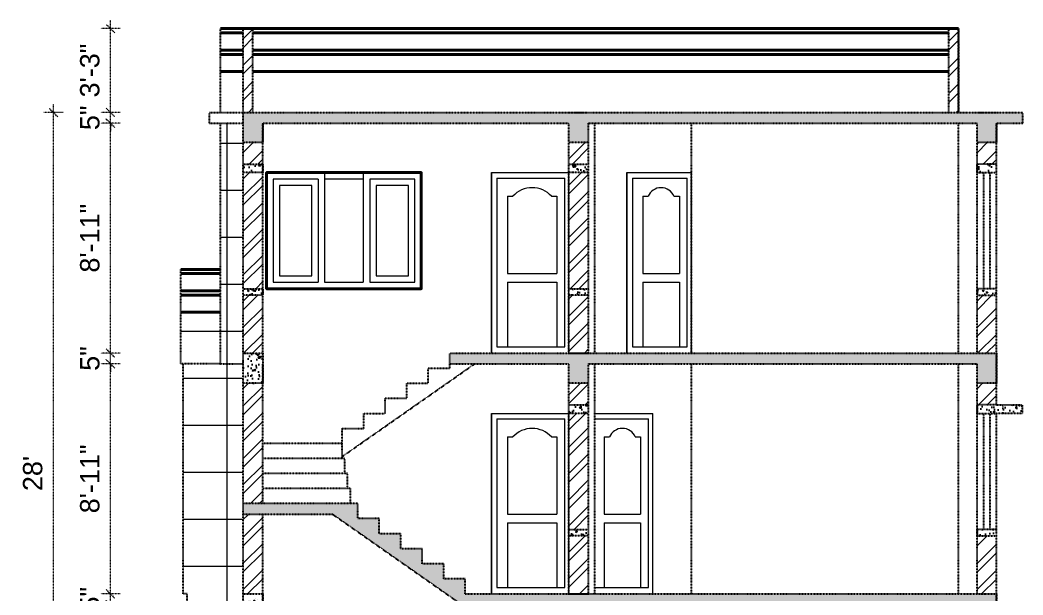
# Model space of a CAD drawing. Header units: inches. Extents: x -111 to 45239, y -6849 to 1261.
# Drawn here: x 20261.3 to 20728, y -3095.5 to -2828 of the extents above; entities that cross this region are included whole.
import ezdxf

# ---------------------------------------------------------------- set-up
doc = ezdxf.new("R2010")
doc.units = ezdxf.units.IN
doc.header["$LTSCALE"] = 0.5
doc.header["$MEASUREMENT"] = 0
doc.header["$PDMODE"] = 66
doc.linetypes.add('DASH', pattern=[0.35, 0.25, -0.1])
doc.layers.add('A-Wall', color=7, linetype='Continuous')
for name, color, linetype, lineweight in [('A_Title Text', 105, 'Continuous', 60), ('Dimention', 5, 'Continuous', 20), ('Elevation 2', 31, 'Continuous', 40), ('Hatch wall', 9, 'Continuous', 13), ('Toilet', 7, 'Continuous', 25), ('wall', 20, 'Continuous', 40), ('window', 6, 'Continuous', 13)]:
    doc.layers.add(name, color=color, linetype=linetype, lineweight=lineweight)
doc.styles.add('arial', font='arial.ttf')
doc.dimstyles.new('Sudeep', dxfattribs={"dimtxt": 6, "dimasz": 4, "dimexe": 4.5, "dimexo": 4.5, "dimgap": 5, "dimtad": 1, "dimdec": 0, "dimlunit": 4, "dimtxsty": 'arial', "dimblk": 'OBLIQUE', "dimcen": 250, "dimdle": 4, "dimclrd": 86, "dimclre": 5, "dimclrt": 1, "dimadec": 0, "dimazin": 0, "dimtfac": 1, "dimtdec": 0, "dimtix": 1, "dimtmove": 1, "dimatfit": 3, "dimldrblk": 'OBLIQUE', "dimfxl": 4.5, "dimfxlon": 1, "dimfrac": 2, "dimlwd": 15, "dimlwe": 13, "dimarcsym": 0})
pattern_1 = [(90, (-2195.533, -6100.855), (-21.875, 0), []), (180, (-2195.533, -6100.855), (-2e-15, -21.875), [])]
pattern_2 = [(50, (-2195.533, -6100.8547), (7.1726018, -0.6275213), [0.75, -8.25]), (355, (-2195.533, -6100.855), (-1.3875133, 7.5219213), [0.6, -6.6]), (100.451444, (-2194.935, -6100.907), (5.7850885, 6.8944), [0.637402, -7.0114211]), (46.1842, (-2195.533, -6098.855), (10.6724133, -1.6551928), [1.125, -12.375]), (96.635635, (-2194.643, -6098.993), (9.3466195, 9.741186), [0.9561034, -10.5171376]), (351.184164, (-2195.533, -6098.855), (9.3466195, 9.741186), [0.9, -9.9]), (21, (-2194.533, -6099.3547), (5.9690705, -4.0261889), [0.75, -8.25]), (326, (-2194.533, -6099.355), (2.4331533, 7.2515005), [0.6, -6.6]), (71.451445, (-2194.0354, -6099.69), (8.4022238, 3.2253115), [0.637402, -7.0114211]), (37.5, (-2195.5328, -6100.8547), (0.12159855, 3.32893854), [0, -6.52, 0, -6.7, 0, -6.625]), (7.5, (-2195.533, -6100.8547), (2.6306954, 3.9441171), [0, -3.82, 0, -6.37, 0, -2.525]), (327.5, (-2197.7628, -6100.8547), (5.33822436, -0.22554872), [0, -2.5, 0, -7.8, 0, -10.35]), (317.5, (-2198.763, -6100.8547), (5.8318617, 1.0010498), [0, -3.25, 0, -5.18, 0, -7.35])]
pattern_3 = [(45, (-2195.533, -6100.855), (-6.098796, 6.098796), []), (45, (-2191.467, -6100.855), (-6.098796, 6.098796), [])]

# ---------------------------------------------------------------- blocks, each defined once
blk = doc.blocks.new('_Oblique')
at = {"color": 0, "linetype": 'ByBlock', "lineweight": -2}
blk.add_line((-0.5, -0.5), (0.5, 0.5), dxfattribs=at)
blk = doc.blocks.new('*D1014')
at = {"layer": 'A_Title Text', "color": 86, "linetype": 'DASH', "lineweight": 15, "ltscale": 0.1, "transparency": 16777216}
for p, q in [((20303.37, -3094.95), (20303.37, -3090.95)), ((20303.37, -3099.95), (20303.37, -3094.95)), ((20303.37, -3099.95), (20303.37, -3103.95))]:
    blk.add_line(p, q, dxfattribs=at)
at = {"layer": 'A_Title Text', "color": 5, "linetype": 'DASH', "lineweight": 13, "ltscale": 0.1, "transparency": 16777216}
for p, q in [((20307.87, -3094.95), (20298.87, -3094.95)), ((20307.87, -3099.95), (20298.87, -3099.95))]:
    blk.add_line(p, q, dxfattribs=at)
at = {"layer": 'Defpoints', "color": 0, "linetype": 'DASH', "ltscale": 0.1, "transparency": 16777216}
for p in [(20303.37, -3094.95), (20468.42, -3094.95), (20466.84, -3099.95)]:
    blk.add_point(p, dxfattribs=at)
at = {"layer": 'A_Title Text', "color": 86, "linetype": 'DASH', "lineweight": 15, "ltscale": 0.1, "transparency": 16777216, "xscale": 4, "yscale": 4, "zscale": 4}
for p, rotation in [((20303.37, -3094.95), 270), ((20303.37, -3099.95), 90)]:
    blk.add_blockref('_Oblique', p, dxfattribs=dict(at, rotation=rotation))
at = {"layer": 'A_Title Text', "color": 1, "linetype": 'DASH', "ltscale": 0.1, "transparency": 16777216, "insert": (20293.8, -3097.45), "char_height": 9, "attachment_point": 5, "rotation": 90, "style": 'arial'}
blk.add_mtext('5"', dxfattribs=at)
blk = doc.blocks.new('*D1015')
at = {"layer": 'A_Title Text', "color": 86, "linetype": 'DASH', "lineweight": 15, "ltscale": 0.1, "transparency": 16777216}
blk.add_line((20303.37, -3098.95), (20303.37, -2983.95), dxfattribs=at)
at = {"layer": 'A_Title Text', "color": 5, "linetype": 'DASH', "lineweight": 13, "ltscale": 0.1, "transparency": 16777216}
for p, q in [((20307.87, -2987.95), (20298.87, -2987.95)), ((20307.87, -3094.95), (20298.87, -3094.95))]:
    blk.add_line(p, q, dxfattribs=at)
at = {"layer": 'Defpoints', "color": 0, "linetype": 'DASH', "ltscale": 0.1, "transparency": 16777216}
for p in [(20303.37, -2987.95), (20461.21, -2987.95), (20468.42, -3094.95)]:
    blk.add_point(p, dxfattribs=at)
at = {"layer": 'A_Title Text', "color": 86, "linetype": 'DASH', "lineweight": 15, "ltscale": 0.1, "transparency": 16777216, "xscale": 4, "yscale": 4, "zscale": 4}
for p, rotation in [((20303.37, -2987.95), 90), ((20303.37, -3094.95), 270)]:
    blk.add_blockref('_Oblique', p, dxfattribs=dict(at, rotation=rotation))
at = {"layer": 'A_Title Text', "color": 1, "linetype": 'DASH', "ltscale": 0.1, "transparency": 16777216, "insert": (20293.78, -3041.45), "char_height": 9, "attachment_point": 5, "rotation": 90, "style": 'arial'}
blk.add_mtext('8\'-11"', dxfattribs=at)
blk = doc.blocks.new('*D1016')
at = {"layer": 'A_Title Text', "color": 86, "linetype": 'DASH', "lineweight": 15, "ltscale": 0.1, "transparency": 16777216}
for p, q in [((20303.37, -2982.95), (20303.37, -2978.95)), ((20303.37, -2987.95), (20303.37, -2982.95)), ((20303.37, -2987.95), (20303.37, -2991.95))]:
    blk.add_line(p, q, dxfattribs=at)
at = {"layer": 'A_Title Text', "color": 5, "linetype": 'DASH', "lineweight": 13, "ltscale": 0.1, "transparency": 16777216}
for p, q in [((20307.87, -2982.95), (20298.87, -2982.95)), ((20307.87, -2987.95), (20298.87, -2987.95))]:
    blk.add_line(p, q, dxfattribs=at)
at = {"layer": 'Defpoints', "color": 0, "linetype": 'DASH', "ltscale": 0.1, "transparency": 16777216}
for p in [(20303.37, -2982.95), (20461.21, -2982.95), (20461.21, -2987.95)]:
    blk.add_point(p, dxfattribs=at)
at = {"layer": 'A_Title Text', "color": 86, "linetype": 'DASH', "lineweight": 15, "ltscale": 0.1, "transparency": 16777216, "xscale": 4, "yscale": 4, "zscale": 4}
for p, rotation in [((20303.37, -2982.95), 270), ((20303.37, -2987.95), 90)]:
    blk.add_blockref('_Oblique', p, dxfattribs=dict(at, rotation=rotation))
at = {"layer": 'A_Title Text', "color": 1, "linetype": 'DASH', "ltscale": 0.1, "transparency": 16777216, "insert": (20293.8, -2985.45), "char_height": 9, "attachment_point": 5, "rotation": 90, "style": 'arial'}
blk.add_mtext('5"', dxfattribs=at)
blk = doc.blocks.new('*D1017')
at = {"layer": 'A_Title Text', "color": 86, "linetype": 'DASH', "lineweight": 15, "ltscale": 0.1, "transparency": 16777216}
blk.add_line((20303.37, -2986.95), (20303.37, -2871.95), dxfattribs=at)
at = {"layer": 'A_Title Text', "color": 5, "linetype": 'DASH', "lineweight": 13, "ltscale": 0.1, "transparency": 16777216}
for p, q in [((20307.87, -2875.95), (20298.87, -2875.95)), ((20307.87, -2982.95), (20298.87, -2982.95))]:
    blk.add_line(p, q, dxfattribs=at)
at = {"layer": 'Defpoints', "color": 0, "linetype": 'DASH', "ltscale": 0.1, "transparency": 16777216}
for p in [(20303.37, -2875.95), (20349.45, -2875.95), (20461.21, -2982.95)]:
    blk.add_point(p, dxfattribs=at)
at = {"layer": 'A_Title Text', "color": 86, "linetype": 'DASH', "lineweight": 15, "ltscale": 0.1, "transparency": 16777216, "xscale": 4, "yscale": 4, "zscale": 4}
for p, rotation in [((20303.37, -2875.95), 90), ((20303.37, -2982.95), 270)]:
    blk.add_blockref('_Oblique', p, dxfattribs=dict(at, rotation=rotation))
at = {"layer": 'A_Title Text', "color": 1, "linetype": 'DASH', "ltscale": 0.1, "transparency": 16777216, "insert": (20293.78, -2929.45), "char_height": 9, "attachment_point": 5, "rotation": 90, "style": 'arial'}
blk.add_mtext('8\'-11"', dxfattribs=at)
blk = doc.blocks.new('*D1018')
at = {"layer": 'A_Title Text', "color": 86, "linetype": 'DASH', "lineweight": 15, "ltscale": 0.1, "transparency": 16777216}
for p, q in [((20303.37, -2870.95), (20303.37, -2866.95)), ((20303.37, -2875.95), (20303.37, -2870.95)), ((20303.37, -2875.95), (20303.37, -2879.95))]:
    blk.add_line(p, q, dxfattribs=at)
at = {"layer": 'A_Title Text', "color": 5, "linetype": 'DASH', "lineweight": 13, "ltscale": 0.1, "transparency": 16777216}
for p, q in [((20307.87, -2870.95), (20298.87, -2870.95)), ((20307.87, -2875.95), (20298.87, -2875.95))]:
    blk.add_line(p, q, dxfattribs=at)
at = {"layer": 'Defpoints', "color": 0, "linetype": 'DASH', "ltscale": 0.1, "transparency": 16777216}
for p in [(20303.37, -2870.95), (20349.45, -2870.95), (20349.45, -2875.95)]:
    blk.add_point(p, dxfattribs=at)
at = {"layer": 'A_Title Text', "color": 86, "linetype": 'DASH', "lineweight": 15, "ltscale": 0.1, "transparency": 16777216, "xscale": 4, "yscale": 4, "zscale": 4}
for p, rotation in [((20303.37, -2870.95), 270), ((20303.37, -2875.95), 90)]:
    blk.add_blockref('_Oblique', p, dxfattribs=dict(at, rotation=rotation))
at = {"layer": 'A_Title Text', "color": 1, "linetype": 'DASH', "ltscale": 0.1, "transparency": 16777216, "insert": (20293.8, -2873.45), "char_height": 9, "attachment_point": 5, "rotation": 90, "style": 'arial'}
blk.add_mtext('5"', dxfattribs=at)
blk = doc.blocks.new('*D1019')
at = {"layer": 'A_Title Text', "color": 86, "linetype": 'DASH', "lineweight": 15, "ltscale": 0.1, "transparency": 16777216}
blk.add_line((20303.37, -2874.95), (20303.37, -2827.95), dxfattribs=at)
at = {"layer": 'A_Title Text', "color": 5, "linetype": 'DASH', "lineweight": 13, "ltscale": 0.1, "transparency": 16777216}
for p, q in [((20307.87, -2831.95), (20298.87, -2831.95)), ((20307.87, -2870.95), (20298.87, -2870.95))]:
    blk.add_line(p, q, dxfattribs=at)
at = {"layer": 'Defpoints', "color": 0, "linetype": 'DASH', "ltscale": 0.1, "transparency": 16777216}
for p in [(20303.37, -2831.95), (20354.63, -2831.95), (20349.45, -2870.95)]:
    blk.add_point(p, dxfattribs=at)
at = {"layer": 'A_Title Text', "color": 86, "linetype": 'DASH', "lineweight": 15, "ltscale": 0.1, "transparency": 16777216, "xscale": 4, "yscale": 4, "zscale": 4}
for p, rotation in [((20303.37, -2831.95), 90), ((20303.37, -2870.95), 270)]:
    blk.add_blockref('_Oblique', p, dxfattribs=dict(at, rotation=rotation))
at = {"layer": 'A_Title Text', "color": 1, "linetype": 'DASH', "ltscale": 0.1, "transparency": 16777216, "insert": (20293.77, -2851.45), "char_height": 9, "attachment_point": 5, "rotation": 90, "style": 'arial'}
blk.add_mtext('3\'-3"', dxfattribs=at)
blk = doc.blocks.new('*D1011')
at = {"layer": 'A_Title Text', "color": 86, "linetype": 'DASH', "lineweight": 15, "ltscale": 0.1, "transparency": 16777216}
blk.add_line((20276.8, -3210.95), (20276.8, -2866.95), dxfattribs=at)
at = {"layer": 'A_Title Text', "color": 5, "linetype": 'DASH', "lineweight": 13, "ltscale": 0.1, "transparency": 16777216}
for p, q in [((20281.3, -2870.95), (20272.3, -2870.95)), ((20281.3, -3206.95), (20272.3, -3206.95))]:
    blk.add_line(p, q, dxfattribs=at)
at = {"layer": 'Defpoints', "color": 0, "linetype": 'DASH', "ltscale": 0.1, "transparency": 16777216}
for p in [(20276.8, -2870.95), (20349.45, -2870.95), (20309.07, -3206.95)]:
    blk.add_point(p, dxfattribs=at)
at = {"layer": 'A_Title Text', "color": 86, "linetype": 'DASH', "lineweight": 15, "ltscale": 0.1, "transparency": 16777216, "xscale": 4, "yscale": 4, "zscale": 4}
for p, rotation in [((20276.8, -2870.95), 90), ((20276.8, -3206.95), 270)]:
    blk.add_blockref('_Oblique', p, dxfattribs=dict(at, rotation=rotation))
at = {"layer": 'A_Title Text', "color": 1, "linetype": 'DASH', "ltscale": 0.1, "transparency": 16777216, "insert": (20267.2, -3038.95), "char_height": 9, "attachment_point": 5, "rotation": 90, "style": 'arial'}
blk.add_mtext("28'", dxfattribs=at)

msp = doc.modelspace()

# ---------------------------------------------------------------- hatches: boundary and pattern name
at = {"layer": 'A-Wall', "ltscale": 40, "true_color": 0xf26722}
h = msp.add_hatch(dxfattribs=at)
h.set_pattern_fill('AR-CONC', color=30)
h.set_pattern_definition(pattern_2)
h.paths.add_polyline_path([(20374.23, -2875.95), (20516.72, -2875.95), (20516.72, -2884.95), (20525.72, -2884.95), (20525.72, -2875.95), (20706.6, -2875.95), (20706.6, -2884.95), (20715.6, -2884.95), (20715.6, -2875.95), (20727.97, -2875.95), (20727.97, -2870.95), (20365.16, -2870.95), (20365.16, -2884.95), (20374.23, -2884.95)])
h = msp.add_hatch(dxfattribs=at)
h.set_pattern_fill('AR-CONC', color=30)
h.set_pattern_definition(pattern_2)
h.paths.add_polyline_path([(20374.23, -2898.95), (20374.23, -2894.95), (20365.16, -2894.95), (20365.16, -2898.95)])
h.paths.add_polyline_path([(20365.16, -2952.95), (20365.16, -2955.95), (20374.23, -2955.95), (20374.23, -2952.95)])
h = msp.add_hatch(dxfattribs=at)
h.set_pattern_fill('AR-CONC', color=30)
h.set_pattern_definition(pattern_2)
h.paths.add_polyline_path([(20525.72, -2898.95), (20525.72, -2894.95), (20516.72, -2894.95), (20516.72, -2898.95)])
h.paths.add_polyline_path([(20516.72, -2952.95), (20516.72, -2955.95), (20525.72, -2955.95), (20525.72, -2952.95)])
h = msp.add_hatch(dxfattribs=at)
h.set_pattern_fill('AR-CONC', color=30)
h.set_pattern_definition(pattern_2)
h.paths.add_polyline_path([(20706.6, -2894.95), (20706.6, -2898.95), (20715.6, -2898.95), (20715.6, -2894.95)])
h.paths.add_polyline_path([(20706.6, -2952.95), (20706.6, -2955.95), (20715.6, -2955.95), (20715.6, -2952.95)])
h = msp.add_hatch(dxfattribs=at)
h.set_pattern_fill('AR-CONC', color=30)
h.set_pattern_definition(pattern_2)
h.paths.add_polyline_path([(20365.16, -2996.95), (20374.23, -2996.95), (20374.23, -2982.95), (20365.16, -2982.95)])
h = msp.add_hatch(dxfattribs=at)
h.set_pattern_fill('AR-CONC', color=30)
h.set_pattern_definition(pattern_2)
h.paths.add_polyline_path([(20706.6, -2987.95), (20706.6, -2996.95), (20715.6, -2996.95), (20715.6, -2982.95), (20706.6, -2982.95), (20461.21, -2982.95), (20461.21, -2987.95), (20516.72, -2987.95), (20516.72, -2996.95), (20525.72, -2996.95), (20525.72, -2987.95)])
h = msp.add_hatch(dxfattribs=at)
h.set_pattern_fill('AR-CONC', color=30)
h.set_pattern_definition(pattern_2)
h.paths.add_polyline_path([(20525.72, -3006.95), (20516.72, -3006.95), (20516.72, -3010.95), (20525.72, -3010.95)])
h.paths.add_polyline_path([(20525.72, -3064.95), (20516.72, -3064.95), (20516.72, -3067.95), (20525.72, -3067.95)])
h = msp.add_hatch(dxfattribs=at)
h.set_pattern_fill('AR-CONC', color=30)
h.set_pattern_definition(pattern_2)
h.paths.add_polyline_path([(20727.6, -3010.95), (20727.6, -3006.95), (20715.6, -3006.95), (20706.6, -3006.95), (20706.6, -3010.95), (20715.6, -3010.95)])
h.paths.add_polyline_path([(20706.6, -3064.95), (20706.6, -3067.95), (20715.6, -3067.95), (20715.6, -3064.95)])
h = msp.add_hatch(dxfattribs=at)
h.set_pattern_fill('AR-CONC', color=30)
h.set_pattern_definition(pattern_2)
h.paths.add_polyline_path([(20516.72, -3108.95), (20525.72, -3108.95), (20525.72, -3099.95), (20706.6, -3099.95), (20706.6, -3108.95), (20715.6, -3108.95), (20715.6, -3094.95), (20706.6, -3094.95), (20468.42, -3094.95), (20468.42, -3087.95), (20458.42, -3087.95), (20458.42, -3080.95), (20448.42, -3080.95), (20448.42, -3073.95), (20438.42, -3073.95), (20438.42, -3066.95), (20428.42, -3066.95), (20428.42, -3059.95), (20418.42, -3059.95), (20418.42, -3052.95), (20365.16, -3052.95), (20365.16, -3057.95), (20406.84, -3057.95), (20466.84, -3099.95), (20516.72, -3099.95)])
h = msp.add_hatch(dxfattribs=at)
h.set_pattern_fill('AR-CONC', color=30)
h.set_pattern_definition(pattern_2)
h.paths.add_polyline_path([(20365.16, -3108.95), (20374.23, -3108.95), (20374.23, -3094.95), (20365.16, -3094.95)])
at = {"layer": 'Dimention', "ltscale": 40, "true_color": 0xf26722}
h = msp.add_hatch(dxfattribs=at)
h.set_pattern_fill('ANSI32', color=30, scale=23)
h.set_pattern_definition(pattern_3)
h.paths.add_polyline_path([(20365.16, -2870.95), (20369.69, -2870.95), (20369.69, -2831.95), (20365.16, -2831.95)])
h = msp.add_hatch(dxfattribs=at)
h.set_pattern_fill('ANSI32', color=30, scale=23)
h.set_pattern_definition(pattern_3)
h.paths.add_polyline_path([(20693.47, -2870.95), (20697.97, -2870.95), (20697.97, -2831.95), (20693.47, -2831.95)])
h = msp.add_hatch(dxfattribs=at)
h.set_pattern_fill('ANSI32', color=30, scale=23)
h.set_pattern_definition(pattern_3)
h.paths.add_polyline_path([(20374.23, -2884.95), (20365.16, -2884.95), (20365.16, -2894.95), (20374.23, -2894.95)])
h.paths.add_polyline_path([(20374.23, -2898.95), (20365.16, -2898.95), (20365.16, -2952.95), (20374.23, -2952.95)])
h.paths.add_polyline_path([(20374.23, -2955.95), (20365.16, -2955.95), (20365.16, -2982.95), (20374.23, -2982.95)])
h = msp.add_hatch(dxfattribs=at)
h.set_pattern_fill('ANSI32', color=30, scale=23)
h.set_pattern_definition(pattern_3)
h.paths.add_polyline_path([(20525.72, -2884.95), (20516.72, -2884.95), (20516.72, -2894.95), (20525.72, -2894.95)])
h.paths.add_polyline_path([(20525.72, -2898.95), (20516.72, -2898.95), (20516.72, -2952.95), (20525.72, -2952.95)])
h.paths.add_polyline_path([(20525.72, -2955.95), (20516.72, -2955.95), (20516.72, -2982.95), (20525.72, -2982.95)])
h = msp.add_hatch(dxfattribs=at)
h.set_pattern_fill('ANSI32', color=30, scale=23)
h.set_pattern_definition(pattern_3)
h.paths.add_polyline_path([(20715.6, -2884.95), (20706.6, -2884.95), (20706.6, -2894.95), (20715.6, -2894.95)])
h.paths.add_polyline_path([(20715.6, -2955.95), (20706.6, -2955.95), (20706.6, -2982.95), (20715.6, -2982.95)])
h = msp.add_hatch(dxfattribs=at)
h.set_pattern_fill('ANSI32', color=30, scale=23)
h.set_pattern_definition(pattern_3)
h.paths.add_polyline_path([(20365.16, -3052.95), (20374.23, -3052.95), (20374.23, -2996.95), (20365.16, -2996.95)])
h.paths.add_polyline_path([(20365.16, -3094.95), (20374.23, -3094.95), (20374.23, -3057.95), (20365.16, -3057.95)])
h = msp.add_hatch(dxfattribs=at)
h.set_pattern_fill('ANSI32', color=30, scale=23)
h.set_pattern_definition(pattern_3)
h.paths.add_polyline_path([(20525.72, -2996.95), (20516.72, -2996.95), (20516.72, -3006.95), (20525.72, -3006.95)])
h.paths.add_polyline_path([(20525.72, -3010.95), (20516.72, -3010.95), (20516.72, -3064.95), (20525.72, -3064.95)])
h.paths.add_polyline_path([(20516.72, -3094.95), (20525.72, -3094.95), (20525.72, -3067.95), (20516.72, -3067.95)])
h = msp.add_hatch(dxfattribs=at)
h.set_pattern_fill('ANSI32', color=30, scale=23)
h.set_pattern_definition(pattern_3)
h.paths.add_polyline_path([(20715.6, -3067.95), (20706.6, -3067.95), (20706.6, -3094.95), (20715.6, -3094.95)])
h.paths.add_polyline_path([(20706.6, -2996.95), (20706.6, -3006.95), (20715.6, -3006.95), (20715.6, -2996.95)])
at = {"layer": 'Hatch wall'}
h = msp.add_hatch(dxfattribs=at)
h.set_pattern_fill('ANSI37,_O', color=256, scale=175, angle=45)
h.set_pattern_definition(pattern_1)
h.paths.add_polyline_path([(20365.16, -2875.95), (20354.63, -2875.95), (20354.63, -2987.95), (20365.16, -2987.95), (20365.16, -2982.95)])
h.paths.add_polyline_path([(20354.63, -2963.95), (20336.1, -2963.95), (20336.1, -2982.95), (20336.1, -2987.95), (20354.63, -2987.95)])
h = msp.add_hatch(dxfattribs=at)
h.set_pattern_fill('ANSI37,_O', color=256, scale=175, angle=45)
h.set_pattern_definition(pattern_1)
h.paths.add_polyline_path([(20365.16, -2987.95), (20354.63, -2987.95), (20337.21, -2987.95), (20337.21, -3094.95), (20339.07, -3094.95), (20339.07, -3206.95), (20365.16, -3206.95), (20365.16, -3094.95)])

# ---------------------------------------------------------------- linework, layer by layer
at = {"layer": 'Elevation 2'}
for p, q in [((20354.63, -2831.95), (20697.97, -2831.95)), ((20354.63, -2833.95), (20365.16, -2833.95)), ((20369.69, -2833.95), (20693.47, -2833.95)), ((20354.63, -2841.95), (20365.16, -2841.95)), ((20369.69, -2841.95), (20693.47, -2841.95)), ((20354.63, -2843.95), (20365.16, -2843.95)), ((20369.69, -2843.95), (20693.47, -2843.95)), ((20354.63, -2851.95), (20365.16, -2851.95)), ((20369.69, -2851.95), (20693.47, -2851.95)), ((20336.1, -2943.95), (20354.63, -2943.95)), ((20336.1, -2945.95), (20354.63, -2945.95)), ((20336.1, -2953.95), (20354.63, -2953.95)), ((20336.1, -2955.95), (20354.63, -2955.95)), ((20336.1, -2963.95), (20354.63, -2963.95))]:
    msp.add_line(p, q, dxfattribs=at)
at = {"layer": 'Toilet', "color": 1, "linetype": 'DASH', "ltscale": 0.1}
for p, q in [((20354.63, -2870.95), (20354.63, -2831.95)), ((20365.16, -2875.95), (20365.16, -2831.95)), ((20369.69, -2870.95), (20369.69, -2831.95)), ((20693.47, -2870.95), (20693.47, -2831.95)), ((20697.97, -2870.95), (20697.97, -2831.95)), ((20697.97, -2870.95), (20697.97, -2831.95)), ((20697.97, -2831.95), (20697.97, -2870.95)), ((20349.45, -2870.95), (20365.16, -2870.95)), ((20349.45, -2875.95), (20349.45, -2870.95)), ((20365.16, -2870.95), (20727.97, -2870.95)), ((20365.16, -2870.95), (20374.23, -2870.95)), ((20727.97, -2875.95), (20727.97, -2870.95)), ((20349.45, -2875.95), (20365.16, -2875.95)), ((20354.63, -2987.95), (20354.63, -2875.95)), ((20365.16, -2982.95), (20365.16, -2875.95)), ((20374.23, -2875.95), (20516.72, -2875.95)), ((20374.23, -2982.95), (20374.23, -2875.95)), ((20516.72, -2982.95), (20516.72, -2875.95)), ((20525.72, -2875.95), (20706.6, -2875.95)), ((20528.72, -2982.95), (20528.72, -2875.95)), ((20573.72, -2982.95), (20573.72, -2875.95)), ((20697.97, -2982.95), (20697.97, -2875.95)), ((20706.6, -2982.95), (20706.6, -2875.95)), ((20715.6, -2875.95), (20727.97, -2875.95)), ((20715.6, -2898.95), (20715.6, -2875.95)), ((20525.72, -2884.95), (20525.72, -2982.95)), ((20709.6, -2898.95), (20709.6, -2952.95)), ((20712.6, -2898.95), (20712.6, -2952.95)), ((20715.6, -2982.95), (20715.6, -2898.95)), ((20336.1, -2982.95), (20336.1, -2943.95)), ((20336.1, -2982.95), (20336.1, -2943.95)), ((20336.1, -2987.95), (20336.1, -2982.95)), ((20365.16, -2982.95), (20374.23, -2982.95)), ((20461.21, -2989.95), (20461.21, -2982.95)), ((20461.21, -2982.95), (20715.6, -2982.95)), ((20715.6, -3006.95), (20715.6, -2982.95)), ((20354.63, -2987.95), (20336.1, -2987.95)), ((20337.21, -3094.95), (20337.21, -2987.95)), ((20354.63, -2987.95), (20365.16, -2987.95)), ((20365.16, -3094.95), (20365.16, -2987.95)), ((20374.23, -3052.95), (20374.23, -2987.95)), ((20411.21, -3031.05), (20472.79, -2987.95)), ((20451.21, -2996.95), (20451.21, -2989.95)), ((20451.21, -2989.95), (20461.21, -2989.95)), ((20461.21, -2987.95), (20516.72, -2987.95)), ((20516.72, -3094.95), (20516.72, -2987.95)), ((20525.72, -2987.95), (20706.6, -2987.95)), ((20525.72, -2987.95), (20525.72, -3094.95)), ((20528.72, -3094.95), (20528.72, -2987.95)), ((20573.72, -3094.95), (20573.72, -2987.95)), ((20697.97, -3094.95), (20697.97, -2987.95)), ((20706.6, -3094.95), (20706.6, -2987.95)), ((20441.21, -3003.95), (20441.21, -2996.95)), ((20441.21, -2996.95), (20451.21, -2996.95)), ((20431.21, -3010.95), (20431.21, -3003.95)), ((20431.21, -3003.95), (20441.21, -3003.95)), ((20715.6, -3006.95), (20727.6, -3006.95)), ((20727.6, -3006.95), (20727.6, -3010.95)), ((20421.21, -3017.95), (20421.21, -3010.95)), ((20421.21, -3010.95), (20431.21, -3010.95)), ((20709.6, -3010.95), (20709.6, -3064.95)), ((20712.6, -3010.95), (20712.6, -3064.95)), ((20715.6, -3094.95), (20715.6, -3010.95)), ((20727.6, -3010.95), (20715.6, -3010.95)), ((20411.21, -3024.95), (20411.21, -3017.95)), ((20411.21, -3017.95), (20421.21, -3017.95)), ((20411.21, -3024.95), (20374.23, -3024.95)), ((20411.21, -3031.95), (20411.21, -3024.95)), ((20412.45, -3031.95), (20374.23, -3031.95)), ((20412.45, -3038.95), (20412.45, -3031.95)), ((20413.68, -3038.95), (20374.23, -3038.95)), ((20413.68, -3045.95), (20413.68, -3038.95)), ((20414.92, -3045.95), (20374.23, -3045.95)), ((20414.92, -3045.95), (20414.92, -3052.95)), ((20418.42, -3052.95), (20365.16, -3052.95)), ((20418.42, -3059.95), (20418.42, -3052.95)), ((20406.84, -3057.95), (20365.16, -3057.95)), ((20374.23, -3094.95), (20374.23, -3057.95)), ((20406.84, -3057.95), (20466.84, -3099.95)), ((20428.42, -3059.95), (20418.42, -3059.95)), ((20428.42, -3066.95), (20428.42, -3059.95)), ((20438.42, -3066.95), (20428.42, -3066.95)), ((20438.42, -3073.95), (20438.42, -3066.95)), ((20448.42, -3073.95), (20438.42, -3073.95)), ((20448.42, -3080.95), (20448.42, -3073.95)), ((20458.42, -3080.95), (20448.42, -3080.95)), ((20458.42, -3087.95), (20458.42, -3080.95)), ((20468.42, -3087.95), (20458.42, -3087.95)), ((20468.42, -3094.95), (20468.42, -3087.95)), ((20339.07, -3094.95), (20337.21, -3094.95)), ((20339.07, -3206.95), (20339.07, -3094.95)), ((20365.16, -3094.95), (20374.23, -3094.95)), ((20365.16, -3206.95), (20365.16, -3094.95)), ((20374.23, -3164.95), (20374.23, -3094.95)), ((20468.42, -3094.95), (20715.6, -3094.95)), ((20715.6, -3206.95), (20715.6, -3094.95))]:
    msp.add_line(p, q, dxfattribs=at)
for points in [[(20374.23, -2875.95), (20374.23, -2884.95), (20365.16, -2884.95), (20365.16, -2870.95), (20374.23, -2870.95)], [(20516.72, -2870.95), (20525.72, -2870.95)], [(20706.6, -2870.95), (20715.6, -2870.95)], [(20525.72, -2875.95), (20525.72, -2884.95), (20516.72, -2884.95), (20516.72, -2875.95)], [(20715.6, -2875.95), (20715.6, -2884.95), (20706.6, -2884.95), (20706.6, -2875.95)], [(20715.6, -2894.95), (20706.6, -2894.95), (20706.6, -2898.95), (20715.6, -2898.95)], [(20516.72, -2982.95), (20516.72, -2982.95), (20525.72, -2982.95)], [(20706.6, -2982.95), (20715.6, -2982.95), (20715.6, -2996.95), (20706.6, -2996.95), (20706.6, -2987.95)], [(20525.72, -2987.95), (20525.72, -2996.95), (20516.72, -2996.95), (20516.72, -2987.95)], [(20715.6, -3006.95), (20706.6, -3006.95), (20706.6, -3010.95), (20715.6, -3010.95)], [(20516.72, -3094.95), (20525.72, -3094.95)], [(20706.6, -3094.95), (20715.6, -3094.95), (20715.6, -3108.95), (20706.6, -3108.95), (20706.6, -3099.95)]]:
    msp.add_lwpolyline(points, dxfattribs=at)
for points in [[(20365.16, -2894.95), (20374.23, -2894.95), (20374.23, -2898.95), (20365.16, -2898.95)], [(20516.72, -2894.95), (20525.72, -2894.95), (20525.72, -2898.95), (20516.72, -2898.95)], [(20365.16, -2952.95), (20374.23, -2952.95), (20374.23, -2955.95), (20365.16, -2955.95)], [(20516.72, -2952.95), (20525.72, -2952.95), (20525.72, -2955.95), (20516.72, -2955.95)], [(20706.6, -2955.95), (20715.6, -2955.95), (20715.6, -2952.95), (20706.6, -2952.95)], [(20365.16, -2982.95), (20374.23, -2982.95), (20374.23, -2996.95), (20365.16, -2996.95)], [(20516.72, -3006.95), (20525.72, -3006.95), (20525.72, -3010.95), (20516.72, -3010.95)], [(20516.72, -3064.95), (20525.72, -3064.95), (20525.72, -3067.95), (20516.72, -3067.95)], [(20706.6, -3067.95), (20715.6, -3067.95), (20715.6, -3064.95), (20706.6, -3064.95)], [(20365.16, -3094.95), (20374.23, -3094.95), (20374.23, -3108.95), (20365.16, -3108.95)]]:
    msp.add_lwpolyline(points, close=True, dxfattribs=at)
at = {"layer": 'wall', "ltscale": 5}
for points in [[(20448, -2898.95), (20448, -2952.95), (20376, -2952.95), (20376, -2898.95)], [(20376, -2943.95), (20376, -2898.95), (20448, -2898.95), (20448, -2943.95)]]:
    msp.add_lwpolyline(points, dxfattribs=at)
at = {"layer": 'window', "color": 140, "lineweight": 13}
for p, q in [((20400, -2901.95), (20400, -2943.95)), ((20400, -2901.95), (20400, -2949.95)), ((20403, -2898.95), (20403, -2949.95)), ((20403, -2901.95), (20403, -2943.95)), ((20421, -2898.95), (20421, -2949.95)), ((20421, -2901.95), (20421, -2943.95)), ((20424, -2901.95), (20424, -2943.95)), ((20424, -2901.95), (20424, -2949.95)), ((20480.72, -2982.95), (20480.72, -2898.95)), ((20480.72, -2898.95), (20480.72, -2982.95)), ((20480.72, -2898.95), (20516.72, -2898.95)), ((20483.22, -2901.45), (20483.22, -2979.95)), ((20483.22, -2901.45), (20514.72, -2901.45)), ((20514.72, -2979.95), (20514.72, -2901.45)), ((20516.72, -2982.95), (20516.72, -2898.95)), ((20543.72, -2982.95), (20543.72, -2898.95)), ((20543.72, -2898.95), (20543.72, -2982.95)), ((20543.72, -2898.95), (20573.72, -2898.95)), ((20546.22, -2901.45), (20546.22, -2979.95)), ((20546.22, -2901.45), (20571.72, -2901.45)), ((20571.72, -2979.95), (20571.72, -2901.45)), ((20573.72, -2982.95), (20573.72, -2898.95)), ((20488.08, -2909.95), (20490.58, -2909.95)), ((20488.08, -2909.95), (20488.08, -2945.9)), ((20508.58, -2909.95), (20511.08, -2909.95)), ((20511.08, -2909.95), (20511.08, -2945.9)), ((20551.08, -2909.95), (20553.58, -2909.95)), ((20551.08, -2909.95), (20551.08, -2945.9)), ((20565.58, -2909.95), (20568.08, -2909.95)), ((20568.08, -2909.95), (20568.08, -2945.9)), ((20488.08, -2945.9), (20511.08, -2945.9)), ((20551.08, -2945.9), (20568.08, -2945.9)), ((20488.08, -2949.9), (20488.08, -2979.95)), ((20488.08, -2949.9), (20511.08, -2949.9)), ((20511.08, -2949.9), (20511.08, -2979.95)), ((20551.08, -2949.9), (20551.08, -2979.95)), ((20551.08, -2949.9), (20568.08, -2949.9)), ((20568.08, -2949.9), (20568.08, -2979.95)), ((20483.22, -2979.95), (20514.72, -2979.95)), ((20546.22, -2979.95), (20571.72, -2979.95)), ((20480.72, -3094.95), (20480.72, -3010.95)), ((20480.72, -3010.95), (20480.72, -3094.95)), ((20480.72, -3010.95), (20516.72, -3010.95)), ((20483.22, -3013.45), (20483.22, -3091.95)), ((20483.22, -3013.45), (20514.72, -3013.45)), ((20514.72, -3091.95), (20514.72, -3013.45)), ((20516.72, -3094.95), (20516.72, -3010.95)), ((20528.72, -3010.95), (20555.72, -3010.95)), ((20528.72, -3013.45), (20553.72, -3013.45)), ((20553.72, -3091.95), (20553.72, -3013.45)), ((20555.72, -3094.95), (20555.72, -3010.95)), ((20488.08, -3021.95), (20490.58, -3021.95)), ((20488.08, -3021.95), (20488.08, -3057.9)), ((20508.58, -3021.95), (20511.08, -3021.95)), ((20511.08, -3021.95), (20511.08, -3057.9)), ((20533.08, -3021.95), (20535.58, -3021.95)), ((20533.08, -3021.95), (20533.08, -3057.9)), ((20547.58, -3021.95), (20550.08, -3021.95)), ((20550.08, -3021.95), (20550.08, -3057.9)), ((20488.08, -3057.9), (20511.08, -3057.9)), ((20533.08, -3057.9), (20550.08, -3057.9)), ((20488.08, -3061.9), (20488.08, -3091.95)), ((20488.08, -3061.9), (20511.08, -3061.9)), ((20511.08, -3061.9), (20511.08, -3091.95)), ((20533.08, -3061.9), (20533.08, -3091.95)), ((20533.08, -3061.9), (20550.08, -3061.9)), ((20550.08, -3061.9), (20550.08, -3091.95)), ((20483.22, -3091.95), (20514.72, -3091.95)), ((20528.72, -3091.95), (20553.72, -3091.95))]:
    msp.add_line(p, q, dxfattribs=at)
for points in [[(20448, -2943.95), (20448, -2898.95), (20376, -2898.95), (20376, -2943.95)], [(20400, -2901.95), (20379, -2901.95), (20379, -2943.95)], [(20379, -2901.95), (20379, -2949.95), (20400, -2949.95)], [(20421, -2901.95), (20403, -2901.95)], [(20424, -2949.95), (20445, -2949.95), (20445, -2901.95)], [(20445, -2943.95), (20445, -2901.95), (20424, -2901.95)], [(20397, -2943.95), (20397, -2904.95), (20382, -2904.95), (20382, -2943.95)], [(20382, -2904.95), (20382, -2946.95), (20397, -2946.95), (20397, -2904.95)], [(20427, -2946.95), (20442, -2946.95), (20442, -2904.95)], [(20442, -2943.95), (20442, -2904.95), (20427, -2904.95), (20427, -2943.95)], [(20427, -2904.95), (20427, -2946.95)], [(20376, -2945.95), (20376, -2952.95), (20448, -2952.95), (20448, -2945.95)], [(20403, -2949.95), (20421, -2949.95)]]:
    msp.add_lwpolyline(points, dxfattribs=at)
for centre, radius, start, end in [((20499.58, -2918.08), 12.12, 42.075, 137.925), ((20559.58, -2912.45), 6.5, 22.6199, 157.3801), ((20499.58, -3030.08), 12.12, 42.075, 137.925), ((20541.58, -3024.45), 6.5, 22.6199, 157.3801)]:
    msp.add_arc(centre, radius, start, end, dxfattribs=at)

# ---------------------------------------------------------------- dimensions: what is measured, and where the dimension line sits
at = {"layer": 'A_Title Text', "color": 1, "linetype": 'DASH', "ltscale": 0.1}
for base, p1, p2, picture, middle in [((20303.37, -2831.95), (20349.45, -2870.95), (20354.63, -2831.95), '*D1019', (20293.77, -2851.45)), ((20276.8, -2870.95), (20309.07, -3206.95), (20349.45, -2870.95), '*D1011', (20267.2, -3038.95)), ((20303.37, -2870.95), (20349.45, -2875.95), (20349.45, -2870.95), '*D1018', (20293.8, -2873.45)), ((20303.37, -2875.95), (20461.21, -2982.95), (20349.45, -2875.95), '*D1017', (20293.78, -2929.45)), ((20303.37, -2982.95), (20461.21, -2987.95), (20461.21, -2982.95), '*D1016', (20293.8, -2985.45)), ((20303.37, -2987.95), (20468.42, -3094.95), (20461.21, -2987.95), '*D1015', (20293.78, -3041.45)), ((20303.37, -3094.95), (20466.84, -3099.95), (20468.42, -3094.95), '*D1014', (20293.8, -3097.45))]:
    dim = msp.add_linear_dim(base=base, p1=p1, p2=p2, angle=90, dimstyle='Sudeep', override={"dimtxt": 9}, dxfattribs=at)
    dim.commit()
    dim.dimension.update_dxf_attribs({"geometry": picture, "text_midpoint": middle})

doc.saveas('drawing.dxf')
